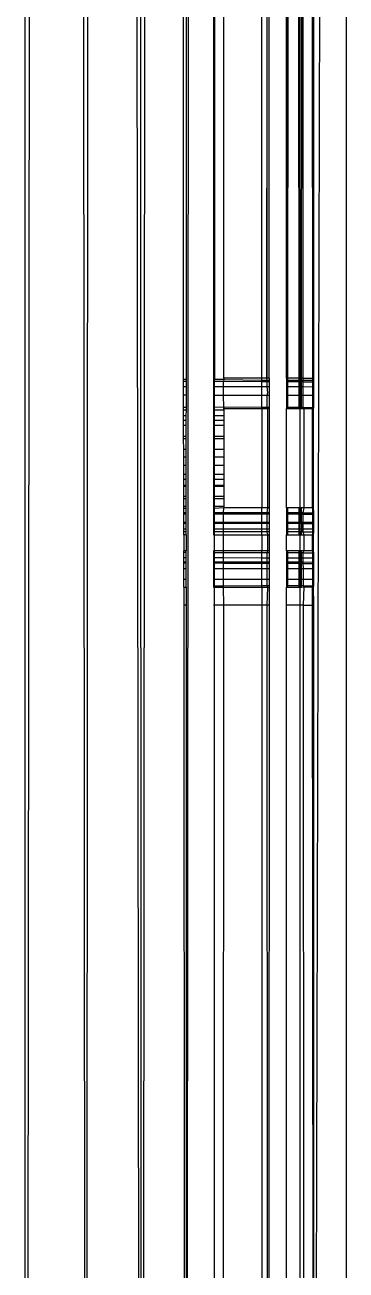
# Model space of a CAD drawing. Header units: inches. Extents: x 17 to 4615, y 5 to 3256.
# Drawn here: x 730.53 to 738.93, y 606.3 to 638.9 of the extents above; entities that cross this region are included whole.
import ezdxf

# ---------------------------------------------------------------- set-up
doc = ezdxf.new("R2010")
doc.units = ezdxf.units.IN
doc.header["$MEASUREMENT"] = 0

msp = doc.modelspace()

# ---------------------------------------------------------------- linework, layer by layer
for p, q in [((730.532, 1404.012), (730.532, 538.814)), ((731.479, 1403.066), (730.532, 538.814)), ((731.479, 1403.066), (732.139, 538.815)), ((732.139, 538.815), (732.447, 1402.099)), ((732.447, 1402.099), (733.589, 538.816)), ((733.589, 538.816), (733.378, 1401.169)), ((734.755, 629.608), (734.885, 1399.665)), ((734.739, 539.942), (735.367, 1399.185)), ((735.367, 1399.185), (735.466, 629.608)), ((735.367, 1399.185), (735.495, 629.608)), ((735.495, 629.608), (735.646, 1398.907)), ((735.732, 629.647), (735.646, 1398.907)), ((735.732, 629.647), (735.732, 1398.823)), ((737.377, 1397.714), (737.377, 629.647)), ((737.377, 629.647), (737.103, 1396.943)), ((734.2, 1388.44), (733.589, 538.816)), ((734.683, 629.608), (734.2, 1388.44)), ((737.549, 982.565), (737.377, 629.647)), ((737.412, 629.647), (737.549, 982.565)), ((737.549, 982.565), (737.695, 629.647)), ((736.732, 629.647), (736.732, 968.818)), ((736.732, 968.818), (736.864, 629.647)), ((738.932, 920.058), (738.116, 591.593)), ((738.932, 920.058), (738.932, 538.814)), ((736.864, 629.647), (736.869, 748.526)), ((736.921, 629.647), (736.92, 667.943)), ((738.045, 641.44), (738.05, 629.647)), ((738.09, 629.647), (738.084, 641.498)), ((737.77, 629.597), (737.774, 640.861)), ((737.802, 641), (737.804, 629.647)), ((737.732, 629.647), (737.732, 640.65)), ((734.755, 629.608), (734.683, 629.608)), ((734.683, 629.557), (734.683, 629.608)), ((734.755, 629.557), (734.683, 629.557)), ((734.684, 629.427), (734.683, 629.557)), ((734.755, 629.557), (734.755, 629.608)), ((734.755, 629.427), (734.755, 629.557)), ((735.495, 629.608), (735.466, 629.608)), ((735.466, 629.608), (735.466, 629.556)), ((735.495, 629.556), (735.466, 629.556)), ((735.466, 629.556), (735.466, 629.427)), ((735.732, 629.608), (735.495, 629.608)), ((735.495, 629.556), (735.495, 629.608)), ((735.723, 629.556), (735.495, 629.556)), ((735.495, 629.427), (735.495, 629.556)), ((735.732, 629.608), (735.723, 629.556)), ((735.723, 629.426), (735.723, 629.556)), ((736.732, 629.555), (735.723, 629.556)), ((735.732, 629.647), (735.732, 629.608)), ((736.732, 629.647), (735.732, 629.647)), ((735.732, 629.608), (736.732, 629.599)), ((736.732, 629.599), (736.732, 629.647)), ((736.864, 629.647), (736.732, 629.647)), ((736.732, 629.555), (736.732, 629.599)), ((736.732, 629.599), (736.865, 629.598)), ((736.865, 629.555), (736.732, 629.555)), ((736.732, 629.425), (736.732, 629.555)), ((736.921, 629.647), (736.864, 629.647)), ((736.865, 629.598), (736.864, 629.647)), ((736.865, 629.598), (736.921, 629.598)), ((736.865, 629.555), (736.865, 629.598)), ((736.921, 629.555), (736.865, 629.555)), ((736.865, 629.425), (736.865, 629.555)), ((736.921, 629.647), (736.921, 629.598)), ((736.921, 629.598), (736.921, 629.555)), ((736.921, 629.555), (736.921, 629.425)), ((737.412, 629.647), (737.377, 629.647)), ((737.377, 629.647), (737.377, 629.598)), ((737.377, 629.598), (737.412, 629.598)), ((737.377, 629.598), (737.377, 629.555)), ((737.412, 629.555), (737.377, 629.555)), ((737.377, 629.555), (737.377, 629.425)), ((737.412, 629.598), (737.412, 629.647)), ((737.695, 629.647), (737.412, 629.647)), ((737.412, 629.598), (737.695, 629.597)), ((737.412, 629.555), (737.412, 629.598)), ((737.695, 629.555), (737.412, 629.555)), ((737.412, 629.425), (737.412, 629.555)), ((737.695, 629.647), (737.695, 629.597)), ((737.732, 629.647), (737.695, 629.647)), ((737.695, 629.597), (737.732, 629.597)), ((737.695, 629.597), (737.695, 629.555)), ((737.732, 629.555), (737.695, 629.555)), ((737.695, 629.555), (737.695, 629.425)), ((737.732, 629.597), (737.732, 629.647)), ((737.804, 629.647), (737.732, 629.647)), ((737.732, 629.597), (737.77, 629.597)), ((737.732, 629.555), (737.732, 629.597)), ((737.77, 629.554), (737.732, 629.555)), ((737.732, 629.425), (737.732, 629.555)), ((737.77, 629.554), (737.77, 629.597)), ((737.77, 629.597), (737.804, 629.597)), ((737.77, 629.425), (737.77, 629.554)), ((737.804, 629.554), (737.77, 629.554)), ((737.804, 629.647), (737.804, 629.597)), ((737.804, 629.647), (738.05, 629.647)), ((737.804, 629.597), (737.804, 629.554)), ((737.804, 629.597), (738.05, 629.597)), ((737.804, 629.554), (737.805, 629.425)), ((737.804, 629.554), (738.05, 629.554)), ((738.05, 629.647), (738.05, 629.597)), ((738.09, 629.647), (738.05, 629.647)), ((738.05, 629.597), (738.05, 629.554)), ((738.05, 629.597), (738.09, 629.597)), ((738.05, 629.554), (738.05, 629.424)), ((738.09, 629.554), (738.05, 629.554)), ((738.09, 629.597), (738.09, 629.647)), ((738.09, 629.554), (738.09, 629.597)), ((738.09, 629.424), (738.09, 629.554)), ((734.684, 629.427), (734.755, 629.427)), ((734.684, 629.207), (734.684, 629.427)), ((734.684, 629.207), (734.755, 629.207)), ((734.684, 628.882), (734.684, 629.207)), ((734.755, 629.207), (734.755, 629.427)), ((734.755, 628.882), (734.755, 629.207)), ((735.466, 629.427), (735.495, 629.427)), ((735.466, 629.427), (735.466, 629.206)), ((735.466, 629.206), (735.495, 629.206)), ((735.466, 629.206), (735.466, 628.881)), ((735.495, 629.427), (735.723, 629.426)), ((735.495, 629.206), (735.495, 629.427)), ((735.495, 629.206), (735.723, 629.206)), ((735.495, 628.881), (735.495, 629.206)), ((735.723, 629.206), (735.723, 629.426)), ((735.723, 629.426), (736.732, 629.425)), ((735.723, 629.206), (736.732, 629.205)), ((735.732, 628.891), (735.723, 629.206)), ((736.732, 629.425), (736.865, 629.425)), ((736.732, 629.205), (736.732, 629.425)), ((736.732, 629.205), (736.865, 629.205)), ((736.732, 628.88), (736.732, 629.205)), ((736.887, 629.262), (736.865, 629.425)), ((736.865, 629.425), (736.921, 629.425)), ((736.865, 629.205), (736.887, 629.262)), ((736.865, 628.88), (736.865, 629.205)), ((736.865, 629.205), (736.921, 629.205)), ((736.921, 629.425), (736.921, 629.205)), ((736.921, 629.205), (736.921, 628.88)), ((737.377, 629.425), (737.412, 629.425)), ((737.377, 629.425), (737.377, 629.205)), ((737.377, 629.205), (737.412, 629.205)), ((737.377, 629.205), (737.377, 628.88)), ((737.412, 629.425), (737.695, 629.425)), ((737.412, 629.205), (737.412, 629.425)), ((737.412, 629.205), (737.696, 629.204)), ((737.412, 628.88), (737.412, 629.205)), ((737.695, 629.425), (737.732, 629.425)), ((737.695, 629.425), (737.696, 629.204)), ((737.696, 629.204), (737.696, 628.88)), ((737.696, 629.204), (737.732, 629.204)), ((737.732, 629.425), (737.77, 629.425)), ((737.732, 629.204), (737.732, 629.425)), ((737.732, 629.204), (737.77, 629.204)), ((737.732, 628.88), (737.732, 629.204)), ((737.769, 628.88), (737.77, 629.204)), ((737.77, 629.204), (737.77, 629.425)), ((737.77, 629.425), (737.805, 629.425)), ((737.77, 629.204), (737.805, 629.204)), ((737.805, 629.425), (737.805, 629.204)), ((737.805, 629.425), (738.05, 629.424)), ((737.805, 629.204), (737.805, 628.88)), ((737.805, 629.204), (738.05, 629.204)), ((738.05, 629.424), (738.05, 629.204)), ((738.05, 629.424), (738.09, 629.424)), ((738.05, 629.204), (738.051, 628.879)), ((738.05, 629.204), (738.09, 629.204)), ((738.09, 629.204), (738.09, 629.424)), ((738.09, 628.879), (738.09, 629.204)), ((734.755, 628.882), (734.684, 628.882)), ((734.684, 628.815), (734.684, 628.882)), ((734.684, 628.815), (734.755, 628.815)), ((734.684, 628.67), (734.684, 628.815)), ((734.754, 628.67), (734.755, 628.815)), ((734.755, 628.815), (734.755, 628.882)), ((735.495, 628.881), (735.466, 628.881)), ((735.466, 628.881), (735.466, 628.815)), ((735.466, 628.815), (735.495, 628.815)), ((735.466, 628.815), (735.466, 628.669)), ((735.732, 628.891), (735.495, 628.881)), ((735.495, 628.815), (735.495, 628.881)), ((735.495, 628.815), (735.732, 628.815)), ((735.495, 628.669), (735.495, 628.815)), ((735.732, 628.853), (735.732, 628.891)), ((736.732, 628.88), (735.732, 628.891)), ((735.732, 628.891), (735.732, 628.815)), ((735.732, 628.853), (736.732, 628.853)), ((735.732, 628.815), (735.732, 628.853)), ((735.732, 628.815), (735.732, 628.669)), ((736.865, 628.88), (736.732, 628.88)), ((736.732, 628.853), (736.732, 628.88)), ((736.732, 628.853), (736.887, 628.853)), ((736.732, 628.853), (736.732, 626.253)), ((736.887, 628.853), (736.865, 628.88)), ((736.921, 628.88), (736.865, 628.88)), ((736.887, 628.853), (736.921, 628.853)), ((736.887, 626.253), (736.887, 628.853)), ((736.921, 628.853), (736.92, 626.253)), ((736.921, 628.88), (736.921, 628.853)), ((737.412, 628.88), (737.377, 628.88)), ((737.377, 628.88), (737.377, 628.853)), ((737.377, 628.853), (737.411, 628.853)), ((737.377, 626.253), (737.377, 628.853)), ((737.411, 628.853), (737.412, 628.88)), ((737.411, 628.853), (737.696, 628.853)), ((737.696, 628.88), (737.412, 628.88)), ((737.696, 628.88), (737.696, 628.853)), ((737.732, 628.88), (737.696, 628.88)), ((737.696, 628.853), (737.732, 628.853)), ((737.732, 628.853), (737.732, 628.88)), ((737.769, 628.88), (737.732, 628.88)), ((737.732, 628.853), (737.769, 628.853)), ((737.732, 626.253), (737.732, 628.853)), ((737.769, 628.853), (737.769, 628.88)), ((737.805, 628.88), (737.769, 628.88)), ((737.769, 628.853), (737.824, 628.853)), ((737.805, 628.88), (737.824, 628.853)), ((737.805, 628.88), (738.051, 628.879)), ((737.824, 628.853), (738.051, 628.853)), ((737.824, 628.853), (737.824, 626.253)), ((738.051, 628.879), (738.051, 628.853)), ((738.09, 628.879), (738.051, 628.879)), ((738.051, 628.853), (738.084, 628.853)), ((738.052, 626.253), (738.051, 628.853)), ((738.084, 628.853), (738.09, 628.879)), ((738.084, 626.253), (738.084, 628.853)), ((734.684, 628.67), (734.754, 628.67)), ((734.684, 628.538), (734.684, 628.67)), ((734.754, 628.538), (734.684, 628.538)), ((734.684, 628.419), (734.684, 628.538)), ((734.754, 628.538), (734.754, 628.67)), ((734.754, 628.419), (734.754, 628.538)), ((735.466, 628.669), (735.495, 628.669)), ((735.466, 628.669), (735.466, 628.539)), ((735.495, 628.539), (735.466, 628.539)), ((735.466, 628.539), (735.466, 628.418)), ((735.495, 628.669), (735.732, 628.669)), ((735.495, 628.539), (735.495, 628.669)), ((735.732, 628.539), (735.495, 628.539)), ((735.495, 628.418), (735.495, 628.539)), ((735.732, 628.669), (735.732, 628.539)), ((735.732, 628.539), (735.732, 628.418)), ((734.684, 628.419), (734.754, 628.419)), ((734.684, 628.128), (734.684, 628.419)), ((734.754, 628.128), (734.754, 628.419)), ((735.466, 628.418), (735.495, 628.418)), ((735.466, 628.418), (735.466, 628.127)), ((735.495, 628.418), (735.732, 628.418)), ((735.495, 628.127), (735.495, 628.418)), ((735.732, 628.418), (735.732, 628.127)), ((734.684, 628.128), (734.754, 628.128)), ((734.684, 628.058), (734.684, 628.128)), ((734.754, 628.058), (734.684, 628.058)), ((734.685, 627.782), (734.684, 628.058)), ((734.754, 628.058), (734.754, 628.128)), ((734.754, 627.782), (734.754, 628.058)), ((735.466, 628.127), (735.495, 628.127)), ((735.466, 628.127), (735.466, 628.058)), ((735.495, 628.058), (735.466, 628.058)), ((735.466, 628.058), (735.466, 627.781)), ((735.495, 628.127), (735.732, 628.127)), ((735.495, 628.058), (735.495, 628.127)), ((735.732, 628.059), (735.495, 628.058)), ((735.495, 627.781), (735.495, 628.058)), ((735.732, 628.127), (735.732, 628.059)), ((735.732, 628.059), (735.732, 627.781)), ((734.754, 627.782), (734.685, 627.782)), ((734.685, 627.586), (734.685, 627.782)), ((734.685, 627.586), (734.754, 627.586)), ((734.685, 627.369), (734.685, 627.586)), ((734.754, 627.586), (734.754, 627.782)), ((734.754, 627.369), (734.754, 627.586)), ((735.495, 627.781), (735.466, 627.781)), ((735.466, 627.781), (735.466, 627.586)), ((735.466, 627.586), (735.495, 627.586)), ((735.466, 627.586), (735.467, 627.369)), ((735.732, 627.781), (735.495, 627.781)), ((735.495, 627.586), (735.495, 627.781)), ((735.495, 627.586), (735.732, 627.585)), ((735.495, 627.369), (735.495, 627.586)), ((735.732, 627.781), (735.732, 627.585)), ((735.732, 627.585), (735.732, 627.369)), ((734.685, 627.369), (734.754, 627.369)), ((734.685, 627.126), (734.685, 627.369)), ((734.754, 627.126), (734.754, 627.369)), ((735.467, 627.369), (735.495, 627.369)), ((735.467, 627.369), (735.467, 627.125)), ((735.495, 627.369), (735.732, 627.369)), ((735.495, 627.125), (735.495, 627.369)), ((735.732, 627.369), (735.732, 627.125)), ((734.754, 627.126), (734.685, 627.126)), ((734.685, 627), (734.685, 627.126)), ((734.685, 627), (734.754, 627)), ((734.685, 626.848), (734.685, 627)), ((734.685, 626.848), (734.754, 626.848)), ((734.685, 626.812), (734.685, 626.848)), ((734.754, 627), (734.754, 627.126)), ((734.754, 626.848), (734.754, 627)), ((734.754, 626.812), (734.754, 626.848)), ((735.495, 627.125), (735.467, 627.125)), ((735.467, 627.125), (735.467, 626.999)), ((735.467, 626.999), (735.495, 626.999)), ((735.467, 626.999), (735.467, 626.848)), ((735.467, 626.848), (735.495, 626.848)), ((735.467, 626.848), (735.467, 626.81)), ((735.732, 627.125), (735.495, 627.125)), ((735.495, 626.999), (735.495, 627.125)), ((735.495, 626.999), (735.732, 626.999)), ((735.495, 626.848), (735.495, 626.999)), ((735.495, 626.848), (735.732, 626.848)), ((735.495, 626.81), (735.495, 626.848)), ((735.732, 627.125), (735.732, 626.999)), ((735.732, 626.999), (735.732, 626.848)), ((735.732, 626.848), (735.732, 626.81)), ((734.754, 626.812), (734.685, 626.812)), ((734.685, 626.554), (734.685, 626.812)), ((734.685, 626.554), (734.754, 626.554)), ((734.685, 626.485), (734.685, 626.554)), ((734.754, 626.554), (734.754, 626.812)), ((734.754, 626.485), (734.754, 626.554)), ((735.495, 626.81), (735.467, 626.81)), ((735.467, 626.81), (735.467, 626.555)), ((735.467, 626.555), (735.495, 626.555)), ((735.467, 626.555), (735.467, 626.484)), ((735.732, 626.81), (735.495, 626.81)), ((735.495, 626.555), (735.495, 626.81)), ((735.495, 626.555), (735.732, 626.555)), ((735.495, 626.484), (735.495, 626.555)), ((735.732, 626.81), (735.732, 626.555)), ((735.732, 626.555), (735.732, 626.484)), ((734.754, 626.485), (734.685, 626.485)), ((734.685, 626.297), (734.685, 626.485)), ((734.685, 626.297), (734.754, 626.297)), ((734.686, 626.234), (734.685, 626.297)), ((734.754, 626.234), (734.686, 626.234)), ((734.686, 626.119), (734.686, 626.234)), ((734.754, 626.297), (734.754, 626.485)), ((734.754, 626.234), (734.754, 626.297)), ((734.754, 626.119), (734.754, 626.234)), ((735.495, 626.484), (735.467, 626.484)), ((735.467, 626.484), (735.467, 626.296)), ((735.467, 626.296), (735.495, 626.296)), ((735.467, 626.296), (735.467, 626.234)), ((735.495, 626.234), (735.467, 626.234)), ((735.467, 626.234), (735.467, 626.12)), ((735.732, 626.484), (735.495, 626.484)), ((735.495, 626.296), (735.495, 626.484)), ((735.495, 626.296), (735.732, 626.296)), ((735.495, 626.234), (735.495, 626.296)), ((735.732, 626.253), (735.495, 626.234)), ((735.495, 626.12), (735.495, 626.234)), ((735.724, 626.12), (735.732, 626.253)), ((735.732, 626.484), (735.732, 626.296)), ((735.732, 626.296), (735.732, 626.253)), ((736.732, 626.253), (735.732, 626.253)), ((736.887, 626.253), (736.732, 626.253)), ((736.732, 626.121), (736.732, 626.253)), ((736.866, 626.121), (736.887, 626.253)), ((736.92, 626.253), (736.887, 626.253)), ((736.92, 626.253), (736.921, 626.121)), ((737.41, 626.253), (737.377, 626.253)), ((737.377, 626.253), (737.377, 626.121)), ((737.697, 626.253), (737.41, 626.253)), ((737.411, 626.121), (737.41, 626.253)), ((737.732, 626.253), (737.697, 626.253)), ((737.697, 626.253), (737.697, 626.121)), ((737.732, 626.121), (737.732, 626.253)), ((737.768, 626.253), (737.732, 626.253)), ((737.824, 626.253), (737.768, 626.253)), ((737.768, 626.121), (737.768, 626.253)), ((737.824, 626.253), (737.805, 626.122)), ((738.052, 626.253), (737.824, 626.253)), ((738.084, 626.253), (738.052, 626.253)), ((738.052, 626.253), (738.052, 626.122)), ((738.09, 626.122), (738.084, 626.253)), ((734.754, 626.119), (734.686, 626.119)), ((734.686, 626.085), (734.686, 626.119)), ((734.754, 626.085), (734.686, 626.085)), ((734.686, 625.879), (734.686, 626.085)), ((734.686, 625.879), (734.754, 625.879)), ((734.686, 625.84), (734.686, 625.879)), ((734.754, 626.085), (734.754, 626.119)), ((734.754, 625.879), (734.754, 626.085)), ((734.754, 625.84), (734.754, 625.879)), ((735.495, 626.12), (735.467, 626.12)), ((735.467, 626.12), (735.467, 626.085)), ((735.495, 626.085), (735.467, 626.085)), ((735.467, 626.085), (735.467, 625.879)), ((735.467, 625.879), (735.495, 625.879)), ((735.467, 625.879), (735.467, 625.84)), ((735.724, 626.12), (735.495, 626.12)), ((735.495, 626.085), (735.495, 626.12)), ((735.724, 626.085), (735.495, 626.085)), ((735.495, 625.879), (735.495, 626.085)), ((735.495, 625.879), (735.724, 625.879)), ((735.495, 625.84), (735.495, 625.879)), ((736.732, 626.121), (735.724, 626.12)), ((735.724, 626.085), (735.724, 626.12)), ((736.732, 626.084), (735.724, 626.085)), ((735.724, 625.879), (735.724, 626.085)), ((735.724, 625.879), (736.732, 625.88)), ((735.724, 625.84), (735.724, 625.879)), ((736.866, 626.121), (736.732, 626.121)), ((736.732, 626.084), (736.732, 626.121)), ((736.866, 626.084), (736.732, 626.084)), ((736.732, 625.88), (736.732, 626.084)), ((736.732, 625.839), (736.732, 625.88)), ((736.732, 625.88), (736.866, 625.88)), ((736.921, 626.121), (736.866, 626.121)), ((736.866, 626.084), (736.866, 626.121)), ((736.921, 626.084), (736.866, 626.084)), ((736.866, 625.88), (736.866, 626.084)), ((736.866, 625.839), (736.866, 625.88)), ((736.866, 625.88), (736.92, 625.88)), ((736.921, 626.084), (736.92, 625.88)), ((736.92, 625.88), (736.92, 625.839)), ((736.921, 626.121), (736.921, 626.084)), ((737.411, 626.121), (737.377, 626.121)), ((737.377, 626.121), (737.377, 626.083)), ((737.411, 626.083), (737.377, 626.083)), ((737.377, 626.083), (737.377, 625.881)), ((737.377, 625.881), (737.411, 625.881)), ((737.377, 625.881), (737.377, 625.839)), ((737.697, 626.121), (737.411, 626.121)), ((737.411, 626.083), (737.411, 626.121)), ((737.697, 626.083), (737.411, 626.083)), ((737.411, 625.881), (737.411, 626.083)), ((737.411, 625.881), (737.697, 625.881)), ((737.411, 625.839), (737.411, 625.881)), ((737.732, 626.121), (737.697, 626.121)), ((737.697, 626.121), (737.697, 626.083)), ((737.732, 626.083), (737.697, 626.083)), ((737.697, 626.083), (737.697, 625.881)), ((737.697, 625.881), (737.732, 625.881)), ((737.697, 625.881), (737.697, 625.839)), ((737.805, 626.122), (737.732, 626.121)), ((737.732, 626.083), (737.732, 626.121)), ((737.732, 625.881), (737.732, 626.083)), ((737.805, 626.083), (737.732, 626.083)), ((737.732, 625.839), (737.732, 625.881)), ((737.732, 625.881), (737.768, 625.881)), ((737.768, 625.881), (737.768, 626.121)), ((737.768, 625.881), (737.805, 625.881)), ((737.768, 625.881), (737.768, 625.626)), ((737.805, 626.122), (737.805, 626.083)), ((737.805, 626.122), (738.052, 626.122)), ((737.805, 626.083), (737.805, 625.881)), ((737.805, 626.083), (738.052, 626.083)), ((737.805, 625.881), (737.805, 625.839)), ((737.805, 625.881), (738.052, 625.881)), ((738.052, 626.122), (738.052, 626.083)), ((738.09, 626.122), (738.052, 626.122)), ((738.052, 626.083), (738.052, 625.881)), ((738.09, 626.083), (738.052, 626.083)), ((738.052, 625.881), (738.052, 625.839)), ((738.052, 625.881), (738.09, 625.881)), ((738.09, 626.083), (738.09, 626.122)), ((738.09, 625.881), (738.09, 626.083)), ((738.09, 625.838), (738.09, 625.881)), ((734.754, 625.84), (734.686, 625.84)), ((734.686, 625.7), (734.686, 625.84)), ((734.686, 625.7), (734.754, 625.7)), ((734.686, 625.624), (734.686, 625.7)), ((734.754, 625.624), (734.686, 625.624)), ((734.686, 625.542), (734.686, 625.624)), ((734.754, 625.542), (734.686, 625.542)), ((734.686, 625.542), (734.687, 625.127)), ((734.754, 625.7), (734.754, 625.84)), ((734.754, 625.624), (734.754, 625.7)), ((734.754, 625.542), (734.754, 625.624)), ((734.754, 625.542), (734.754, 625.127)), ((735.495, 625.84), (735.467, 625.84)), ((735.467, 625.84), (735.467, 625.7)), ((735.467, 625.7), (735.495, 625.7)), ((735.467, 625.7), (735.467, 625.624)), ((735.495, 625.624), (735.467, 625.624)), ((735.467, 625.624), (735.467, 625.542)), ((735.467, 625.542), (735.495, 625.542)), ((735.724, 625.84), (735.495, 625.84)), ((735.495, 625.7), (735.495, 625.84)), ((735.495, 625.624), (735.495, 625.7)), ((735.495, 625.7), (735.724, 625.699)), ((735.724, 625.625), (735.495, 625.624)), ((735.495, 625.542), (735.495, 625.624)), ((735.495, 625.542), (735.724, 625.543)), ((735.495, 625.127), (735.495, 625.542)), ((735.724, 625.699), (735.724, 625.84)), ((736.732, 625.839), (735.724, 625.84)), ((735.724, 625.625), (735.724, 625.699)), ((735.724, 625.699), (736.732, 625.699)), ((735.724, 625.543), (735.724, 625.625)), ((736.732, 625.625), (735.724, 625.625)), ((735.724, 625.543), (736.732, 625.543)), ((735.724, 625.128), (735.724, 625.543)), ((736.732, 625.699), (736.732, 625.839)), ((736.866, 625.839), (736.732, 625.839)), ((736.732, 625.625), (736.732, 625.699)), ((736.732, 625.699), (736.866, 625.699)), ((736.866, 625.626), (736.732, 625.625)), ((736.732, 625.543), (736.732, 625.625)), ((736.732, 625.543), (736.887, 625.544)), ((736.732, 625.543), (736.732, 625.128)), ((736.866, 625.699), (736.866, 625.839)), ((736.92, 625.839), (736.866, 625.839)), ((736.866, 625.626), (736.866, 625.699)), ((736.866, 625.699), (736.92, 625.699)), ((736.887, 625.544), (736.866, 625.626)), ((736.92, 625.626), (736.866, 625.626)), ((736.887, 625.544), (736.92, 625.544)), ((736.887, 625.129), (736.887, 625.544)), ((736.92, 625.839), (736.92, 625.699)), ((736.92, 625.699), (736.92, 625.626)), ((736.92, 625.626), (736.92, 625.544)), ((736.92, 625.544), (736.92, 625.129)), ((737.411, 625.839), (737.377, 625.839)), ((737.377, 625.839), (737.377, 625.699)), ((737.377, 625.699), (737.41, 625.699)), ((737.377, 625.699), (737.377, 625.626)), ((737.41, 625.626), (737.377, 625.626)), ((737.377, 625.626), (737.377, 625.544)), ((737.377, 625.544), (737.41, 625.544)), ((737.377, 625.129), (737.377, 625.544)), ((737.41, 625.699), (737.411, 625.839)), ((737.41, 625.626), (737.41, 625.699)), ((737.41, 625.699), (737.697, 625.699)), ((737.41, 625.544), (737.41, 625.626)), ((737.697, 625.626), (737.41, 625.626)), ((737.41, 625.544), (737.697, 625.544)), ((737.697, 625.839), (737.411, 625.839)), ((737.697, 625.839), (737.697, 625.699)), ((737.732, 625.839), (737.697, 625.839)), ((737.697, 625.699), (737.697, 625.626)), ((737.697, 625.699), (737.732, 625.699)), ((737.697, 625.626), (737.697, 625.544)), ((737.732, 625.626), (737.697, 625.626)), ((737.697, 625.544), (737.732, 625.544)), ((737.732, 625.699), (737.732, 625.839)), ((737.805, 625.839), (737.732, 625.839)), ((737.732, 625.626), (737.732, 625.699)), ((737.732, 625.699), (737.805, 625.699)), ((737.732, 625.544), (737.732, 625.626)), ((737.768, 625.626), (737.732, 625.626)), ((737.732, 625.544), (737.768, 625.544)), ((737.732, 625.129), (737.732, 625.544)), ((737.768, 625.544), (737.768, 625.626)), ((737.805, 625.626), (737.768, 625.626)), ((737.768, 625.544), (737.824, 625.544)), ((737.805, 625.839), (737.805, 625.699)), ((737.805, 625.839), (738.052, 625.839)), ((737.805, 625.699), (737.805, 625.626)), ((737.805, 625.699), (738.052, 625.699)), ((737.805, 625.626), (738.052, 625.627)), ((737.805, 625.626), (737.824, 625.544)), ((737.824, 625.544), (738.052, 625.545)), ((737.824, 625.544), (737.824, 625.129)), ((738.052, 625.839), (738.052, 625.699)), ((738.09, 625.838), (738.052, 625.839)), ((738.052, 625.699), (738.052, 625.627)), ((738.052, 625.699), (738.09, 625.699)), ((738.052, 625.627), (738.052, 625.545)), ((738.09, 625.627), (738.052, 625.627)), ((738.052, 625.545), (738.084, 625.545)), ((738.053, 625.13), (738.052, 625.545)), ((738.084, 625.545), (738.09, 625.627)), ((738.084, 625.13), (738.084, 625.545)), ((738.09, 625.699), (738.09, 625.838)), ((738.09, 625.627), (738.09, 625.699)), ((734.686, 625.081), (734.687, 625.127)), ((734.754, 625.081), (734.686, 625.081)), ((734.686, 624.953), (734.686, 625.081)), ((734.686, 624.953), (734.754, 624.953)), ((734.686, 624.842), (734.686, 624.953)), ((734.754, 625.127), (734.687, 625.127)), ((734.754, 625.081), (734.754, 625.127)), ((734.754, 624.953), (734.754, 625.081)), ((734.754, 624.842), (734.754, 624.953)), ((735.467, 625.127), (735.467, 625.079)), ((735.495, 625.127), (735.467, 625.127)), ((735.495, 625.079), (735.467, 625.079)), ((735.467, 625.079), (735.467, 624.951)), ((735.467, 624.951), (735.495, 624.951)), ((735.467, 624.951), (735.467, 624.84)), ((735.724, 625.128), (735.495, 625.127)), ((735.495, 625.079), (735.495, 625.127)), ((735.495, 624.951), (735.495, 625.079)), ((735.724, 625.079), (735.495, 625.079)), ((735.495, 624.951), (735.724, 624.951)), ((735.495, 624.84), (735.495, 624.951)), ((735.724, 625.079), (735.724, 625.128)), ((736.732, 625.128), (735.724, 625.128)), ((735.724, 624.951), (735.724, 625.079)), ((736.732, 625.076), (735.724, 625.079)), ((735.724, 624.951), (736.732, 624.948)), ((735.724, 624.84), (735.724, 624.951)), ((736.887, 625.129), (736.732, 625.128)), ((736.732, 625.076), (736.732, 625.128)), ((736.866, 625.076), (736.732, 625.076)), ((736.732, 624.948), (736.732, 625.076)), ((736.732, 624.948), (736.866, 624.948)), ((736.732, 624.837), (736.732, 624.948)), ((736.866, 625.076), (736.887, 625.129)), ((736.92, 625.076), (736.866, 625.076)), ((736.866, 624.948), (736.866, 625.076)), ((736.866, 624.948), (736.92, 624.948)), ((736.866, 624.837), (736.866, 624.948)), ((736.92, 625.129), (736.887, 625.129)), ((736.92, 625.129), (736.92, 625.076)), ((736.92, 625.076), (736.92, 624.948)), ((736.92, 624.948), (736.92, 624.837)), ((737.41, 625.129), (737.377, 625.129)), ((737.377, 625.129), (737.377, 625.075)), ((737.41, 625.075), (737.377, 625.075)), ((737.377, 625.075), (737.377, 624.947)), ((737.377, 624.947), (737.41, 624.947)), ((737.377, 624.947), (737.377, 624.836)), ((737.698, 625.129), (737.41, 625.129)), ((737.41, 625.075), (737.41, 625.129)), ((737.697, 625.074), (737.41, 625.075)), ((737.41, 624.947), (737.41, 625.075)), ((737.41, 624.947), (737.697, 624.946)), ((737.41, 624.836), (737.41, 624.947)), ((737.698, 625.129), (737.697, 625.074)), ((737.732, 625.074), (737.697, 625.074)), ((737.697, 625.074), (737.697, 624.946)), ((737.697, 624.946), (737.732, 624.946)), ((737.697, 624.946), (737.697, 624.835)), ((737.732, 625.129), (737.698, 625.129)), ((737.732, 625.074), (737.732, 625.129)), ((737.767, 625.129), (737.732, 625.129)), ((737.732, 624.946), (737.732, 625.074)), ((737.805, 625.074), (737.732, 625.074)), ((737.732, 624.835), (737.732, 624.946)), ((737.732, 624.946), (737.805, 624.946)), ((737.824, 625.129), (737.767, 625.129)), ((737.768, 625.074), (737.767, 625.129)), ((737.768, 624.835), (737.768, 625.074)), ((737.824, 625.129), (737.805, 625.074)), ((737.805, 625.074), (737.805, 624.946)), ((737.805, 625.074), (738.052, 625.073)), ((737.805, 624.946), (737.805, 624.835)), ((737.805, 624.946), (738.052, 624.946)), ((738.053, 625.13), (737.824, 625.129)), ((738.053, 625.13), (738.052, 625.073)), ((738.052, 625.073), (738.052, 624.946)), ((738.09, 625.073), (738.052, 625.073)), ((738.052, 624.946), (738.052, 624.834)), ((738.052, 624.946), (738.09, 624.946)), ((738.084, 625.13), (738.053, 625.13)), ((738.09, 625.073), (738.084, 625.13)), ((738.09, 624.946), (738.09, 625.073)), ((738.09, 624.834), (738.09, 624.946)), ((734.686, 624.842), (734.754, 624.842)), ((734.686, 624.801), (734.686, 624.842)), ((734.754, 624.801), (734.686, 624.801)), ((734.686, 624.662), (734.686, 624.801)), ((734.686, 624.662), (734.754, 624.662)), ((734.687, 624.389), (734.686, 624.662)), ((734.754, 624.801), (734.754, 624.842)), ((734.754, 624.662), (734.754, 624.801)), ((734.754, 624.389), (734.754, 624.662)), ((735.467, 624.84), (735.495, 624.84)), ((735.467, 624.84), (735.467, 624.8)), ((735.495, 624.8), (735.467, 624.8)), ((735.467, 624.8), (735.467, 624.662)), ((735.467, 624.662), (735.494, 624.662)), ((735.467, 624.662), (735.467, 624.388)), ((735.494, 624.662), (735.495, 624.8)), ((735.494, 624.662), (735.724, 624.662)), ((735.494, 624.388), (735.494, 624.662)), ((735.495, 624.84), (735.724, 624.84)), ((735.495, 624.8), (735.495, 624.84)), ((735.724, 624.799), (735.495, 624.8)), ((735.724, 624.84), (736.732, 624.837)), ((735.724, 624.799), (735.724, 624.84)), ((736.732, 624.798), (735.724, 624.799)), ((735.724, 624.662), (735.724, 624.799)), ((735.724, 624.662), (736.732, 624.663)), ((735.724, 624.388), (735.724, 624.662)), ((736.732, 624.798), (736.732, 624.837)), ((736.732, 624.837), (736.866, 624.837)), ((736.732, 624.663), (736.732, 624.798)), ((736.866, 624.797), (736.732, 624.798)), ((736.732, 624.387), (736.732, 624.663)), ((736.732, 624.663), (736.866, 624.663)), ((736.866, 624.797), (736.866, 624.837)), ((736.866, 624.837), (736.92, 624.837)), ((736.866, 624.663), (736.866, 624.797)), ((736.92, 624.797), (736.866, 624.797)), ((736.867, 624.387), (736.866, 624.663)), ((736.866, 624.663), (736.92, 624.663)), ((736.92, 624.837), (736.92, 624.797)), ((736.92, 624.797), (736.92, 624.663)), ((736.92, 624.663), (736.92, 624.387)), ((737.377, 624.836), (737.41, 624.836)), ((737.377, 624.836), (737.377, 624.797)), ((737.41, 624.796), (737.377, 624.797)), ((737.377, 624.797), (737.377, 624.664)), ((737.377, 624.664), (737.41, 624.664)), ((737.377, 624.664), (737.377, 624.387)), ((737.41, 624.836), (737.697, 624.835)), ((737.41, 624.796), (737.41, 624.836)), ((737.697, 624.796), (737.41, 624.796)), ((737.41, 624.664), (737.41, 624.796)), ((737.41, 624.664), (737.697, 624.664)), ((737.41, 624.387), (737.41, 624.664)), ((737.697, 624.835), (737.697, 624.796)), ((737.697, 624.835), (737.732, 624.835)), ((737.697, 624.796), (737.697, 624.664)), ((737.732, 624.796), (737.697, 624.796)), ((737.697, 624.664), (737.698, 624.386)), ((737.697, 624.664), (737.732, 624.664)), ((737.732, 624.796), (737.732, 624.835)), ((737.732, 624.835), (737.768, 624.835)), ((737.732, 624.664), (737.732, 624.796)), ((737.805, 624.796), (737.732, 624.796)), ((737.732, 624.386), (737.732, 624.664)), ((737.732, 624.664), (737.768, 624.664)), ((737.767, 624.209), (737.768, 624.664)), ((737.768, 624.835), (737.805, 624.835)), ((737.768, 624.664), (737.768, 624.835)), ((737.768, 624.664), (737.806, 624.664)), ((737.805, 624.835), (737.805, 624.796)), ((737.805, 624.835), (738.052, 624.834)), ((737.805, 624.796), (737.806, 624.664)), ((737.805, 624.796), (738.052, 624.795)), ((737.806, 624.664), (737.806, 624.386)), ((737.806, 624.664), (738.052, 624.664)), ((738.052, 624.834), (738.052, 624.795)), ((738.052, 624.834), (738.09, 624.834)), ((738.052, 624.795), (738.052, 624.664)), ((738.09, 624.795), (738.052, 624.795)), ((738.052, 624.664), (738.053, 624.386)), ((738.052, 624.664), (738.09, 624.664)), ((738.09, 624.795), (738.09, 624.834)), ((738.09, 624.664), (738.09, 624.795)), ((738.09, 624.386), (738.09, 624.664)), ((734.687, 624.389), (734.754, 624.389)), ((734.687, 624.178), (734.687, 624.389)), ((734.754, 624.178), (734.754, 624.389)), ((735.467, 624.388), (735.494, 624.388)), ((735.467, 624.388), (735.467, 624.205)), ((735.494, 624.388), (735.724, 624.388)), ((735.494, 624.205), (735.494, 624.388)), ((735.724, 624.205), (735.724, 624.388)), ((735.724, 624.388), (736.732, 624.387)), ((736.732, 624.207), (736.732, 624.387)), ((736.732, 624.387), (736.867, 624.387)), ((736.867, 624.207), (736.867, 624.387)), ((736.867, 624.387), (736.92, 624.387)), ((736.92, 624.387), (736.92, 624.207)), ((737.377, 624.387), (737.41, 624.387)), ((737.377, 624.387), (737.377, 624.208)), ((737.41, 624.208), (737.41, 624.387)), ((737.41, 624.387), (737.698, 624.386)), ((737.698, 624.386), (737.698, 624.209)), ((737.698, 624.386), (737.732, 624.386)), ((737.732, 624.209), (737.732, 624.386)), ((737.732, 624.386), (737.806, 624.386)), ((737.806, 624.386), (737.806, 624.209)), ((737.806, 624.386), (738.053, 624.386)), ((738.053, 624.386), (738.053, 624.21)), ((738.053, 624.386), (738.09, 624.386)), ((738.09, 624.21), (738.09, 624.386)), ((734.687, 624.178), (734.754, 624.178)), ((734.687, 624.178), (734.687, 623.705)), ((734.754, 624.178), (734.754, 623.705)), ((735.494, 624.205), (735.467, 624.205)), ((735.467, 624.205), (735.467, 624.179)), ((735.467, 624.179), (735.494, 624.179)), ((735.724, 624.205), (735.494, 624.205)), ((735.494, 624.179), (735.494, 624.205)), ((735.494, 624.179), (735.724, 624.179)), ((735.494, 623.706), (735.494, 624.179)), ((736.732, 624.207), (735.724, 624.205)), ((735.724, 624.179), (735.724, 624.205)), ((735.724, 624.179), (736.732, 624.18)), ((735.732, 623.706), (735.724, 624.179)), ((736.732, 624.18), (736.732, 624.207)), ((736.867, 624.207), (736.732, 624.207)), ((736.732, 624.18), (736.888, 624.18)), ((736.732, 624.18), (736.732, 623.707)), ((736.888, 624.18), (736.867, 624.207)), ((736.92, 624.207), (736.867, 624.207)), ((736.867, 623.707), (736.888, 624.18)), ((736.888, 624.18), (736.92, 624.18)), ((736.92, 624.207), (736.92, 624.18)), ((736.92, 624.18), (736.92, 623.707)), ((737.41, 624.208), (737.377, 624.208)), ((737.377, 624.208), (737.377, 624.18)), ((737.377, 624.18), (737.41, 624.18)), ((737.377, 623.707), (737.377, 624.18)), ((737.698, 624.209), (737.41, 624.208)), ((737.41, 624.18), (737.41, 624.208)), ((737.41, 624.18), (737.698, 624.18)), ((737.698, 624.209), (737.698, 624.18)), ((737.732, 624.209), (737.698, 624.209)), ((737.698, 624.18), (737.732, 624.18)), ((737.732, 624.18), (737.732, 624.209)), ((737.767, 624.209), (737.732, 624.209)), ((737.732, 624.18), (737.767, 624.18)), ((737.732, 623.707), (737.732, 624.18)), ((737.767, 624.18), (737.767, 624.209)), ((737.806, 624.209), (737.767, 624.209)), ((737.767, 624.18), (737.824, 624.181)), ((737.806, 624.209), (738.053, 624.21)), ((737.806, 624.209), (737.824, 624.181)), ((737.824, 624.181), (737.806, 623.708)), ((737.824, 624.181), (738.053, 624.181)), ((738.053, 624.21), (738.053, 624.181)), ((738.09, 624.21), (738.053, 624.21)), ((738.053, 624.181), (738.084, 624.181)), ((738.053, 623.708), (738.053, 624.181)), ((738.084, 624.181), (738.09, 624.21)), ((738.09, 623.708), (738.084, 624.181)), ((734.754, 623.705), (734.687, 623.705)), ((734.687, 623.705), (734.706, 594.105)), ((734.754, 623.705), (734.748, 594.105)), ((735.494, 623.706), (735.467, 623.706)), ((735.489, 594.106), (735.494, 623.706)), ((735.732, 623.706), (735.494, 623.706)), ((735.727, 594.106), (735.732, 623.706)), ((736.732, 623.707), (735.732, 623.706)), ((736.867, 623.707), (736.732, 623.707)), ((736.732, 623.707), (736.732, 594.107)), ((736.92, 623.707), (736.867, 623.707)), ((736.879, 594.107), (736.867, 623.707)), ((736.92, 623.707), (736.913, 594.107)), ((737.377, 594.107), (737.377, 623.707)), ((737.732, 623.707), (737.377, 623.707)), ((737.806, 623.708), (737.732, 623.707)), ((737.732, 594.108), (737.732, 623.707)), ((737.806, 623.708), (737.824, 594.108)), ((737.806, 623.708), (738.053, 623.708)), ((738.09, 623.708), (738.053, 623.708)), ((738.084, 594.108), (738.053, 623.708)), ((738.084, 594.108), (738.09, 623.708))]:
    msp.add_line(p, q)

doc.saveas('drawing.dxf')
